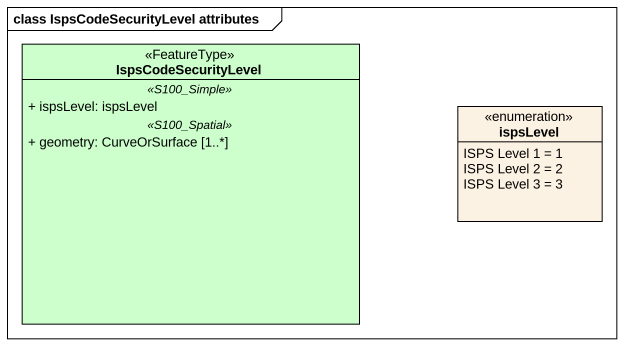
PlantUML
@startuml
mainframe class IspsCodeSecurityLevel attributes
hide circle
hide empty members
skinparam classAttributeIconSize 0
class IspsCodeSecurityLevel <<FeatureType>> #CCFFCC {
  .. <<S100_Simple>> ..
  + ispsLevel: ispsLevel
  .. <<S100_Spatial>> ..
  + geometry: CurveOrSurface [1..*]
}
enum ispsLevel #FCF2E3 {
  ISPS Level 1 = 1
  ISPS Level 2 = 2
  ISPS Level 3 = 3
}
@enduml
